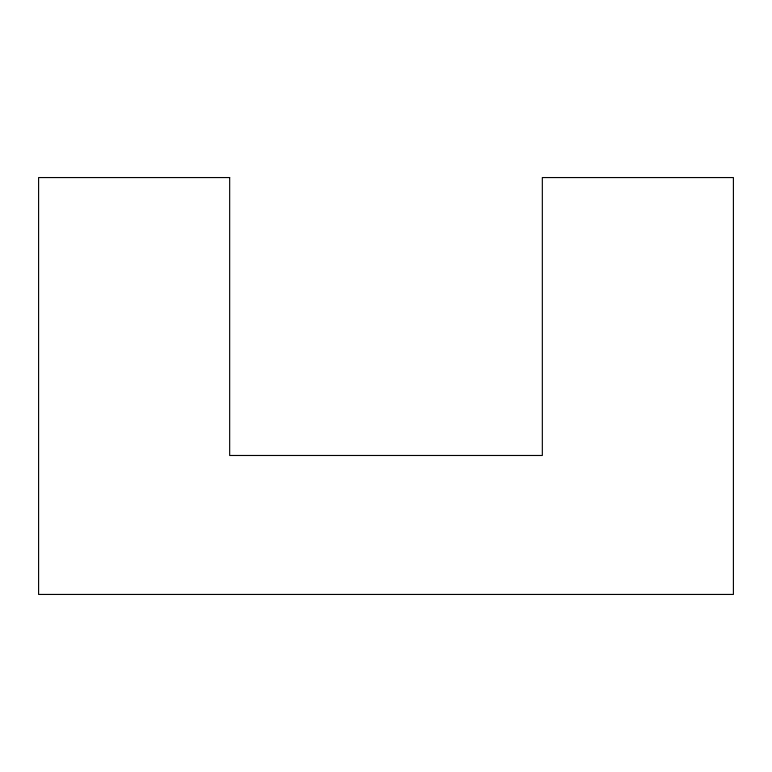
<?xml version="1.0" encoding="UTF-8"?>
<svg xmlns="http://www.w3.org/2000/svg" width="772" height="772" viewBox="0 0 772 772"><rect width="100%" height="100%" fill="white"/><g stroke="black" fill="none" stroke-linecap="round" stroke-linejoin="round"><path stroke-width="1.16" d="M229.67 177.56L38.6 177.56L38.6 594.44L733.4 594.44L733.4 177.56L542.33 177.56L542.33 455.48L229.67 455.48L229.67 177.56"/></g></svg>
